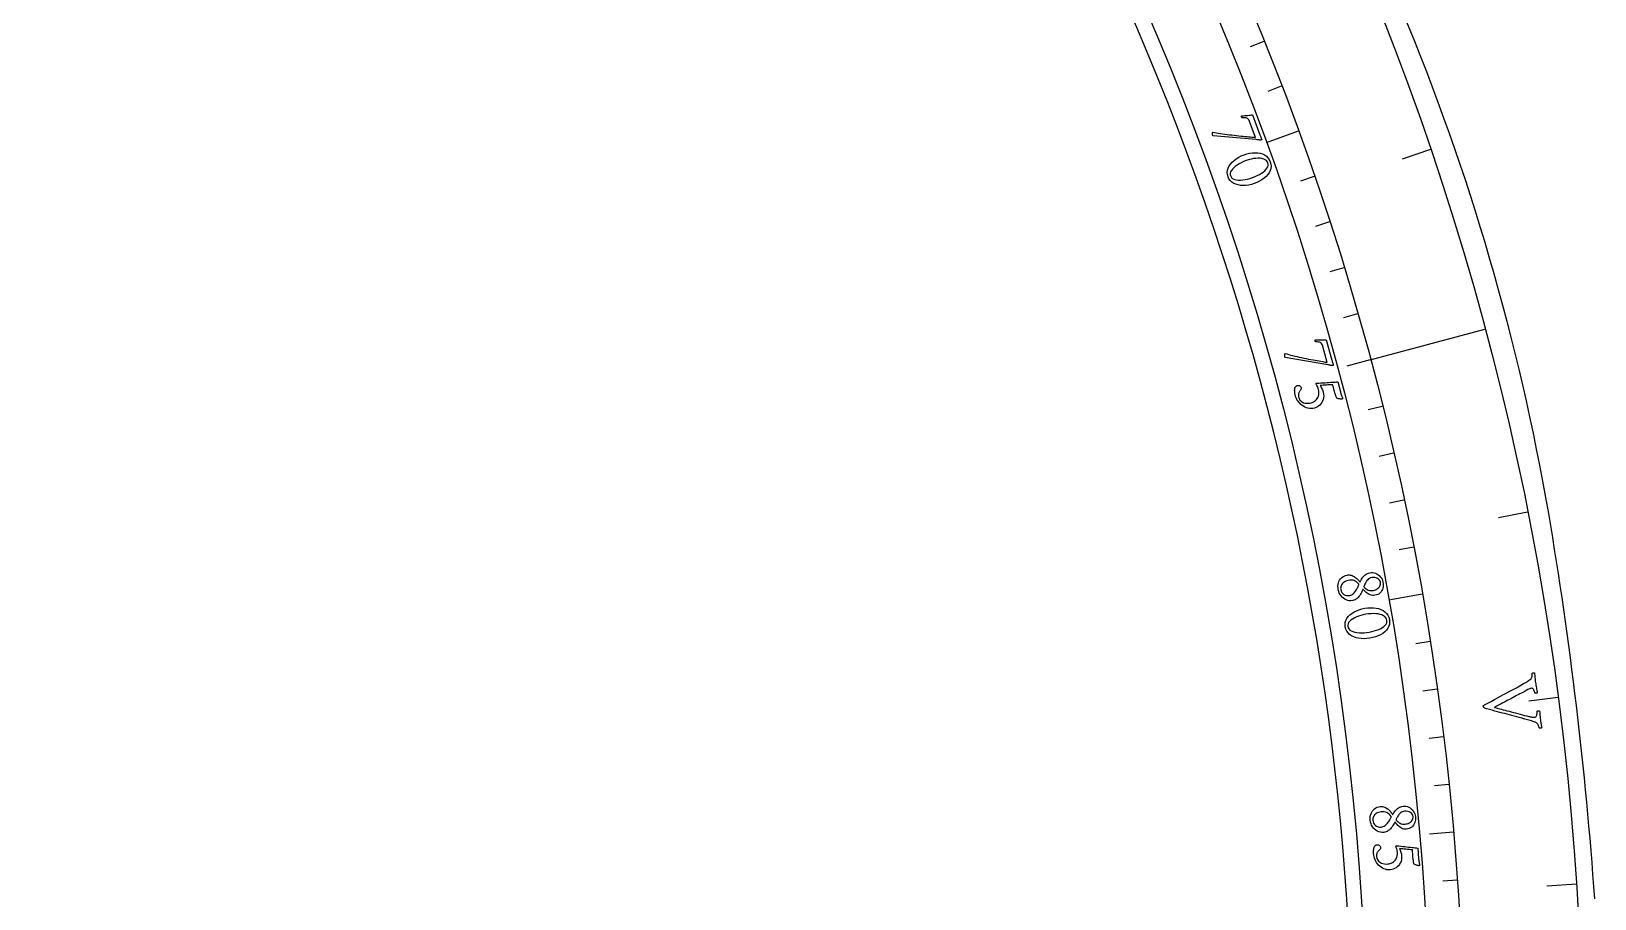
# Model space of a CAD drawing. Header units: millimetres. Extents: x -60 to 60, y -60 to 76.
# Drawn here: x 27.41 to 59.95, y 3.6 to 21.65 of the extents above; entities that cross this region are included whole.
import ezdxf

# ---------------------------------------------------------------- set-up
doc = ezdxf.new("R2010")
doc.units = ezdxf.units.MM
for name, color, linetype in [('CUT_INNER', 6, 'Continuous'), ('CUT_OUTER', 1, 'Continuous'), ('ENGRAVE', 7, 'Continuous'), ('ENGRAVE_FINE', 8, 'Continuous'), ('TEXT', 5, 'Continuous')]:
    doc.layers.add(name, color=color, linetype=linetype)

msp = doc.modelspace()

# ---------------------------------------------------------------- linework, layer by layer
at = {"layer": 'CUT_INNER'}
msp.add_arc((0.0002, -0.0002), 54.8999, 92.29679, 23.90649, dxfattribs=at)
at = {"layer": 'CUT_OUTER'}
for centre, radius, start, end in [((11.3724, 3.4017), 48.3192, 9.78825, 22.72654), ((-22.0175, -2.1293), 82.1637, 4.000649, 9.630583)]:
    msp.add_arc(centre, radius, start, end, dxfattribs=at)
at = {"layer": 'ENGRAVE'}
for points in [[(53.7745, 19.5723), (53.1102, 19.3305)], [(55.2757, 14.8111), (57.66, 15.4499)], [(55.2757, 14.8111), (54.788, 14.6804)], [(56.3562, 9.9371), (55.6601, 9.8144)], [(57.0078, 4.9875), (56.5049, 4.9435)]]:
    msp.add_lwpolyline(points, dxfattribs=at)
for radius in [59.694, 57.2256, 57.2256, 56.5187, 55.206]:
    msp.add_circle((0, 0), radius, dxfattribs=at)
at = {"layer": 'ENGRAVE_FINE'}
for points in [[(53.0587, 21.4371), (52.7778, 21.3236)], [(53.4247, 20.5078), (53.1419, 20.3993)], [(56.526, 19.188), (55.9417, 18.9896)], [(54.1079, 18.6308), (53.8214, 18.5322)], [(54.4248, 17.6837), (54.1367, 17.5901)], [(54.7251, 16.7311), (54.4354, 16.6426)], [(55.0088, 15.7735), (54.7176, 15.69)], [(55.5258, 13.8441), (55.2318, 13.7708)], [(55.7589, 12.873), (55.4637, 12.8048)], [(55.9751, 11.8979), (55.6788, 11.8349)], [(58.547, 11.6457), (57.9418, 11.5253)], [(56.1742, 10.9192), (55.8768, 10.8614)], [(56.5211, 8.9521), (56.2218, 8.9047)], [(56.6687, 7.9643), (56.3687, 7.9221)], [(59.1833, 7.7916), (58.5715, 7.7111)], [(56.799, 6.974), (56.4984, 6.9371)], [(56.9121, 5.9817), (56.6108, 5.95)], [(57.0862, 3.9919), (56.784, 3.9707)], [(59.5662, 3.9042), (58.9504, 3.8638)]]:
    msp.add_lwpolyline(points, dxfattribs=at)
at = {"layer": 'TEXT'}
for points in [[(52.9781, 19.496), (52.9832, 19.4824), (52.9888, 19.4684), (52.9949, 19.454), (53.0014, 19.4391), (53.0074, 19.4256), (53.0119, 19.4151), (53.0151, 19.4077), (53.0168, 19.4033), (53.0174, 19.3994), (53.016, 19.3959), (53.0127, 19.3929), (53.0074, 19.3903), (52.9995, 19.3883), (52.9897, 19.3874), (52.9781, 19.3877), (52.9646, 19.389), (52.9498, 19.3909), (52.9346, 19.3927), (52.9189, 19.3946), (52.9026, 19.3966), (52.0079, 19.4718), (52.0052, 19.4735), (52.0027, 19.4761), (52.0005, 19.4796), (51.9986, 19.484), (51.996, 19.4922), (51.9941, 19.5016), (51.9929, 19.5123), (51.9922, 19.5241), (51.9925, 19.5353), (51.9941, 19.5437), (51.9971, 19.5496), (52.0013, 19.5527), (52.0356, 19.5454), (52.0731, 19.5383), (52.1136, 19.5314), (52.1573, 19.5246), (52.2031, 19.5179), (52.25, 19.5113), (52.2981, 19.5048), (52.3473, 19.4984), (52.3968, 19.4922), (52.4457, 19.4863), (52.4942, 19.4809), (52.5421, 19.4757), (52.5886, 19.471), (52.6329, 19.4665), (52.675, 19.4625), (52.7149, 19.4587), (52.7518, 19.4553), (52.7847, 19.4523), (52.8138, 19.4496), (52.8391, 19.4472), (52.8594, 19.4453), (52.874, 19.444), (52.8827, 19.4431), (52.8856, 19.4429), (52.7566, 19.7904), (52.7479, 19.8089), (52.7369, 19.8237), (52.7238, 19.835), (52.7085, 19.8426), (52.6904, 19.8473), (52.6689, 19.85), (52.6441, 19.8506), (52.6158, 19.8491), (52.6116, 19.8493), (52.6078, 19.8517), (52.6043, 19.8561), (52.6012, 19.8627), (52.6005, 19.8652), (52.5998, 19.8684), (52.5993, 19.8724), (52.599, 19.877), (52.5987, 19.8818), (52.5988, 19.8859), (52.599, 19.8895), (52.5995, 19.8924), (52.6307, 19.894), (52.6621, 19.8959), (52.6936, 19.8982), (52.7253, 19.9008), (52.7553, 19.9036), (52.7816, 19.9063), (52.8043, 19.9089), (52.8234, 19.9114)], [(53.1932, 18.9367), (53.206, 18.8886), (53.21, 18.8416), (53.2052, 18.7957), (53.1914, 18.7511), (53.17, 18.7081), (53.1421, 18.6675), (53.1078, 18.6293), (53.0671, 18.5934), (53.0213, 18.5604), (52.9715, 18.5309), (52.9179, 18.5049), (52.8604, 18.4824), (52.8015, 18.4642), (52.7433, 18.4512), (52.686, 18.4434), (52.6295, 18.4408), (52.5752, 18.4436), (52.5244, 18.4519), (52.4771, 18.4659), (52.4333, 18.4854), (52.3945, 18.5108), (52.3619, 18.5424), (52.3357, 18.5803), (52.3158, 18.6244), (52.3038, 18.6699), (52.3005, 18.7151), (52.3058, 18.7599), (52.3198, 18.8043), (52.3413, 18.8474), (52.369, 18.8885), (52.403, 18.9274), (52.4432, 18.9642), (52.4885, 18.9981), (52.5378, 19.0285), (52.591, 19.0554), (52.6482, 19.0786), (52.707, 19.0974), (52.765, 19.111), (52.8223, 19.1194), (52.8788, 19.1225), (52.9331, 19.12), (52.984, 19.1117), (53.0314, 19.0975), (53.0752, 19.0774), (53.1142, 19.0513), (53.1468, 19.0192), (53.1732, 18.981), (53.1932, 18.9367)], [(53.1455, 18.9118), (53.1323, 18.9385), (53.1132, 18.9609), (53.0884, 18.9788), (53.0577, 18.9924), (53.0223, 19.0018), (52.9834, 19.0073), (52.9408, 19.0087), (52.8947, 19.0061), (52.8461, 18.9998), (52.796, 18.9897), (52.7445, 18.9759), (52.6916, 18.9584), (52.6402, 18.9384), (52.5921, 18.9163), (52.5471, 18.8923), (52.5053, 18.8662), (52.4676, 18.839), (52.4351, 18.8114), (52.4077, 18.7833), (52.3855, 18.7549), (52.3694, 18.7268), (52.3605, 18.6996), (52.3587, 18.6732), (52.364, 18.6478), (52.3778, 18.6197), (52.3975, 18.5967), (52.423, 18.5787), (52.4545, 18.5656), (52.4906, 18.5571), (52.5305, 18.5527), (52.574, 18.5525), (52.6211, 18.5563), (52.6705, 18.5638), (52.721, 18.5744), (52.7726, 18.5883), (52.8251, 18.6054), (52.8771, 18.6252), (52.9253, 18.6468), (52.9699, 18.6702), (53.0109, 18.6953), (53.0474, 18.7217), (53.0788, 18.7486), (53.1051, 18.7761), (53.1263, 18.8042), (53.1414, 18.8322), (53.1497, 18.8595), (53.151, 18.886), (53.1455, 18.9118)], [(54.4757, 14.8045), (54.4796, 14.7905), (54.484, 14.7761), (54.4887, 14.7612), (54.4939, 14.7458), (54.4987, 14.7318), (54.5024, 14.7209), (54.5049, 14.7133), (54.5062, 14.7088), (54.5064, 14.7048), (54.5048, 14.7014), (54.5012, 14.6987), (54.4957, 14.6966), (54.4876, 14.6953), (54.4778, 14.6953), (54.4662, 14.6965), (54.4529, 14.699), (54.4384, 14.7022), (54.4233, 14.7054), (54.4078, 14.7087), (54.3919, 14.712), (53.5071, 14.8649), (53.5045, 14.8669), (53.5023, 14.8697), (53.5004, 14.8734), (53.4988, 14.8779), (53.497, 14.8863), (53.496, 14.8958), (53.4956, 14.9065), (53.496, 14.9184), (53.4973, 14.9295), (53.4996, 14.9378), (53.503, 14.9433), (53.5075, 14.9461), (53.5411, 14.9359), (53.5778, 14.9255), (53.6176, 14.915), (53.6605, 14.9045), (53.7055, 14.8938), (53.7517, 14.8831), (53.799, 14.8725), (53.8475, 14.8618), (53.8962, 14.8513), (53.9445, 14.8412), (53.9923, 14.8316), (54.0395, 14.8223), (54.0855, 14.8135), (54.1292, 14.8052), (54.1708, 14.7975), (54.2103, 14.7903), (54.2467, 14.7837), (54.2793, 14.7778), (54.308, 14.7725), (54.3329, 14.768), (54.3531, 14.7643), (54.3674, 14.7617), (54.3761, 14.7601), (54.379, 14.7596), (54.2807, 15.117), (54.2736, 15.1362), (54.264, 15.152), (54.2519, 15.1643), (54.2373, 15.1732), (54.2197, 15.1795), (54.1985, 15.1841), (54.1738, 15.1868), (54.1456, 15.1878), (54.1414, 15.1884), (54.1378, 15.1911), (54.1347, 15.1958), (54.1322, 15.2027), (54.1317, 15.2052), (54.1313, 15.2084), (54.1312, 15.2124), (54.1312, 15.2171), (54.1314, 15.2219), (54.1318, 15.226), (54.1323, 15.2295), (54.1331, 15.2324), (54.1643, 15.2312), (54.1957, 15.2304), (54.2273, 15.2299), (54.2591, 15.2298), (54.2892, 15.2299), (54.3157, 15.2303), (54.3385, 15.2309), (54.3578, 15.2318)], [(54.2973, 14.139), (54.3054, 14.0982), (54.308, 14.0593), (54.3052, 14.0224), (54.2968, 13.9875), (54.284, 13.9549), (54.2679, 13.925), (54.2486, 13.8978), (54.2259, 13.8734), (54.2009, 13.8522), (54.1744, 13.835), (54.1465, 13.8215), (54.1171, 13.8119), (54.0816, 13.8049), (54.0468, 13.8022), (54.0128, 13.8037), (53.9794, 13.8096), (53.9472, 13.819), (53.9165, 13.8316), (53.8872, 13.8471), (53.8595, 13.8657), (53.8336, 13.8869), (53.8096, 13.9101), (53.7877, 13.9355), (53.7678, 13.9631), (53.7502, 13.9922), (53.7352, 14.0223), (53.7227, 14.0535), (53.7128, 14.0858), (53.7096, 14.1003), (53.7068, 14.1167), (53.7046, 14.1352), (53.7029, 14.1555), (53.7022, 14.1765), (53.7029, 14.1969), (53.705, 14.2165), (53.7086, 14.2355), (53.7106, 14.2395), (53.7138, 14.2445), (53.7183, 14.2507), (53.7241, 14.2579), (53.7307, 14.265), (53.7379, 14.2708), (53.7457, 14.2751), (53.754, 14.2781), (53.7686, 14.2808), (53.7823, 14.2808), (53.7953, 14.2783), (53.8074, 14.2732), (53.8179, 14.2661), (53.8264, 14.2578), (53.8326, 14.2482), (53.8367, 14.2374), (53.8389, 14.2235), (53.8379, 14.2104), (53.8338, 14.1981), (53.8264, 14.1865), (53.8178, 14.1754), (53.8099, 14.1644), (53.8026, 14.1535), (53.7959, 14.1426), (53.7894, 14.1297), (53.7846, 14.1162), (53.7817, 14.1022), (53.7805, 14.0875), (53.7807, 14.0727), (53.7818, 14.0583), (53.7839, 14.0442), (53.787, 14.0305), (53.7931, 14.0123), (53.8019, 13.9946), (53.8133, 13.9775), (53.8273, 13.961), (53.8441, 13.9459), (53.8639, 13.9333), (53.8867, 13.923), (53.9125, 13.9152), (53.9415, 13.9106), (53.9736, 13.9103), (54.0089, 13.9143), (54.0475, 13.9225), (54.0696, 13.9297), (54.0914, 13.9397), (54.1129, 13.9527), (54.1342, 13.9686), (54.154, 13.9873), (54.1712, 14.009), (54.1857, 14.0335), (54.1975, 14.0608), (54.2054, 14.0912), (54.2079, 14.1246), (54.2052, 14.161), (54.1971, 14.2005), (54.1934, 14.2128), (54.1884, 14.227), (54.1821, 14.2429), (54.1744, 14.2606), (54.1663, 14.2778), (54.1586, 14.2922), (54.1514, 14.3038), (54.1446, 14.3127), (54.1444, 14.3149), (54.1451, 14.3172), (54.1466, 14.3197), (54.1489, 14.3223), (54.1518, 14.3247), (54.1549, 14.3267), (54.1581, 14.3283), (54.1616, 14.3294), (54.203, 14.332), (54.2445, 14.3344), (54.286, 14.3369), (54.3274, 14.3394), (54.3682, 14.3418), (54.4075, 14.3441), (54.4455, 14.3464), (54.482, 14.3485), (54.5161, 14.3506), (54.5469, 14.3526), (54.5744, 14.3547), (54.5985, 14.3567), (54.6529, 14.148), (54.6569, 14.1335), (54.6612, 14.1189), (54.666, 14.1041), (54.6711, 14.0893), (54.6764, 14.0751), (54.6814, 14.0622), (54.6861, 14.0506), (54.6907, 14.0402), (54.6945, 14.0317), (54.6973, 14.0257), (54.6989, 14.022), (54.6994, 14.0208), (54.6983, 14.0168), (54.6972, 14.0131), (54.6963, 14.0097), (54.6954, 14.0066), (54.6944, 14.004), (54.6928, 14.0019), (54.6907, 14.0004), (54.6881, 13.9994), (54.685, 13.9989), (54.6801, 13.9987), (54.6733, 13.9986), (54.6646, 13.9988), (54.6547, 13.9992), (54.6442, 14.0001), (54.6331, 14.0014), (54.6214, 14.0031), (54.6098, 14.0054), (54.5987, 14.0083), (54.5883, 14.0119), (54.5784, 14.016), (54.5731, 14.0309), (54.5673, 14.0471), (54.5612, 14.0649), (54.5548, 14.084), (54.548, 14.1049), (54.5412, 14.1276), (54.5342, 14.1523), (54.5272, 14.1788), (54.4962, 14.2974), (54.4628, 14.2955), (54.4293, 14.2935), (54.3954, 14.2913), (54.3614, 14.289), (54.3276, 14.2867), (54.2946, 14.2847), (54.2623, 14.283), (54.2309, 14.2816), (54.2405, 14.2675), (54.2502, 14.2511), (54.2601, 14.2323), (54.2701, 14.2111), (54.2793, 14.1898), (54.2869, 14.1707), (54.2929, 14.1538), (54.2973, 14.139)], [(55.5392, 10.1901), (55.5435, 10.1581), (55.5444, 10.1269), (55.5419, 10.0965), (55.5361, 10.067), (55.527, 10.0389), (55.5146, 10.0131), (55.4991, 9.9894), (55.4803, 9.9679), (55.4582, 9.9493), (55.4329, 9.9344), (55.4043, 9.923), (55.3724, 9.9152), (55.3453, 9.912), (55.3195, 9.9125), (55.2949, 9.9166), (55.2715, 9.9244), (55.2493, 9.9347), (55.2283, 9.9467), (55.2086, 9.9603), (55.19, 9.9755), (55.1727, 9.9914), (55.1565, 10.007), (55.1415, 10.0224), (55.1276, 10.0375), (55.1253, 10.041), (55.1231, 10.0419), (55.1209, 10.0402), (55.1189, 10.0359), (55.1103, 10.0117), (55.0999, 9.9873), (55.0876, 9.9627), (55.0735, 9.9378), (55.0577, 9.9137), (55.0405, 9.8912), (55.0219, 9.8703), (55.0018, 9.8511), (54.9804, 9.8344), (54.9579, 9.8212), (54.9342, 9.8115), (54.9092, 9.8052), (54.874, 9.8013), (54.8398, 9.8025), (54.8065, 9.8088), (54.7742, 9.8201), (54.7436, 9.8356), (54.7155, 9.8547), (54.6899, 9.8773), (54.6667, 9.9034), (54.6466, 9.9322), (54.6305, 9.9629), (54.6181, 9.9955), (54.6097, 10.03), (54.6046, 10.0677), (54.6036, 10.104), (54.6065, 10.1388), (54.6135, 10.1723), (54.6242, 10.2037), (54.6384, 10.2323), (54.6562, 10.2581), (54.6775, 10.2811), (54.7019, 10.3008), (54.7292, 10.3167), (54.7592, 10.3289), (54.792, 10.3372), (54.815, 10.3402), (54.8373, 10.3405), (54.8591, 10.338), (54.8802, 10.3327), (54.9006, 10.3254), (54.9202, 10.3165), (54.9389, 10.3062), (54.9567, 10.2943), (54.9736, 10.2816), (54.9894, 10.2686), (55.0041, 10.2552), (55.0178, 10.2416), (55.0303, 10.2284), (55.0417, 10.2164), (55.0519, 10.2056), (55.0609, 10.196), (55.0634, 10.1941), (55.0654, 10.1938), (55.067, 10.1948), (55.0682, 10.1973), (55.0751, 10.214), (55.0838, 10.2317), (55.0943, 10.2505), (55.1066, 10.2702), (55.1206, 10.2899), (55.1361, 10.3086), (55.1533, 10.3263), (55.1721, 10.343), (55.1925, 10.3578), (55.2145, 10.3697), (55.2382, 10.3789), (55.2636, 10.3852), (55.294, 10.3888), (55.3241, 10.388), (55.3538, 10.3829), (55.3833, 10.3735), (55.4116, 10.3603), (55.4379, 10.3439), (55.4623, 10.3245), (55.4847, 10.3018), (55.5042, 10.2767), (55.5198, 10.2497), (55.5315, 10.2208), (55.5392, 10.1901)], [(54.6612, 10.0365), (54.67, 10.0039), (54.6836, 9.9759), (54.702, 9.9524), (54.7252, 9.9335), (54.752, 9.9196), (54.7814, 9.9116), (54.8133, 9.9093), (54.8478, 9.9129), (54.869, 9.9183), (54.8891, 9.9267), (54.9079, 9.9381), (54.9256, 9.9525), (54.942, 9.9689), (54.9571, 9.9861), (54.971, 10.0042), (54.9835, 10.0233), (54.9947, 10.0424), (55.0047, 10.0607), (55.0134, 10.0782), (55.0208, 10.095), (55.0269, 10.1098), (55.0317, 10.1215), (55.0352, 10.1301), (55.0374, 10.1357), (55.0382, 10.1387), (55.0386, 10.1412), (55.0388, 10.1434), (55.0387, 10.145), (55.0382, 10.147), (55.0376, 10.1486), (55.037, 10.1498), (55.0362, 10.1506), (55.0123, 10.1744), (54.9879, 10.1939), (54.9629, 10.2093), (54.9374, 10.2206), (54.9105, 10.2278), (54.8816, 10.2311), (54.8505, 10.2305), (54.8173, 10.2261), (54.7896, 10.2194), (54.7644, 10.2102), (54.7419, 10.1985), (54.722, 10.1843), (54.7048, 10.1682), (54.6903, 10.1511), (54.6785, 10.133), (54.6695, 10.1137), (54.6633, 10.0941), (54.6598, 10.0746), (54.6591, 10.0554), (54.6612, 10.0365)], [(55.4884, 10.1884), (55.4809, 10.2126), (55.468, 10.2339), (55.4495, 10.2521), (55.4256, 10.2673), (55.3983, 10.2785), (55.3697, 10.2848), (55.3397, 10.2863), (55.3083, 10.2828), (55.2827, 10.2763), (55.2598, 10.2671), (55.2396, 10.2551), (55.2221, 10.2402), (55.2069, 10.2235), (55.1936, 10.206), (55.1823, 10.1875), (55.1729, 10.1683), (55.1649, 10.1492), (55.1575, 10.1314), (55.1508, 10.1148), (55.1449, 10.0996), (55.1446, 10.0978), (55.1445, 10.0957), (55.1446, 10.0933), (55.145, 10.0905), (55.1452, 10.0899), (55.1452, 10.0894), (55.1453, 10.0892), (55.1453, 10.0891), (55.1458, 10.087), (55.1464, 10.0851), (55.1472, 10.0835), (55.1481, 10.082), (55.1674, 10.064), (55.1881, 10.0485), (55.2102, 10.0355), (55.2337, 10.025), (55.2586, 10.0176), (55.2847, 10.0138), (55.312, 10.0136), (55.3405, 10.0171), (55.3613, 10.0219), (55.3813, 10.0288), (55.4005, 10.0378), (55.419, 10.0488), (55.4362, 10.0615), (55.4514, 10.0757), (55.4646, 10.0914), (55.4759, 10.1085), (55.4844, 10.1269), (55.4893, 10.1463), (55.4906, 10.1668), (55.4884, 10.1884)], [(55.6734, 9.4121), (55.6777, 9.3625), (55.6735, 9.3155), (55.6607, 9.2712), (55.6394, 9.2296), (55.6108, 9.191), (55.5763, 9.1559), (55.5359, 9.1242), (55.4896, 9.0959), (55.4387, 9.0713), (55.3846, 9.0509), (55.3273, 9.0347), (55.2668, 9.0225), (55.2056, 9.0148), (55.146, 9.0121), (55.0882, 9.0144), (55.0321, 9.0216), (54.9791, 9.0338), (54.9306, 9.0508), (54.8864, 9.0728), (54.8467, 9.0996), (54.8129, 9.1314), (54.7863, 9.1682), (54.7671, 9.21), (54.7551, 9.2569), (54.7512, 9.3038), (54.7558, 9.3489), (54.7688, 9.3921), (54.7903, 9.4334), (54.8189, 9.4721), (54.8533, 9.5077), (54.8935, 9.5401), (54.9395, 9.5694), (54.9901, 9.595), (55.0439, 9.6163), (55.101, 9.6335), (55.1613, 9.6465), (55.2225, 9.6548), (55.282, 9.6581), (55.3398, 9.6564), (55.396, 9.6497), (55.4491, 9.6378), (55.4978, 9.6207), (55.5419, 9.5985), (55.5816, 9.5711), (55.6155, 9.5387), (55.6421, 9.5014), (55.6614, 9.4592), (55.6734, 9.4121)], [(55.6221, 9.3959), (55.6137, 9.4245), (55.5988, 9.4498), (55.5775, 9.4718), (55.5497, 9.4905), (55.5165, 9.5059), (55.479, 9.518), (55.4374, 9.5268), (55.3915, 9.5323), (55.3425, 9.5345), (55.2914, 9.5332), (55.2383, 9.5286), (55.1832, 9.5206), (55.1291, 9.5098), (55.0779, 9.4964), (55.0294, 9.4805), (54.9837, 9.4621), (54.9418, 9.4419), (54.905, 9.4203), (54.8732, 9.3975), (54.8464, 9.3734), (54.8257, 9.3485), (54.8122, 9.3232), (54.8058, 9.2976), (54.8066, 9.2716), (54.8154, 9.2416), (54.8307, 9.2154), (54.8528, 9.1932), (54.8814, 9.1749), (54.9156, 9.1603), (54.9541, 9.1491), (54.9968, 9.1412), (55.0439, 9.1368), (55.0939, 9.1356), (55.1455, 9.1373), (55.1987, 9.1421), (55.2534, 9.1497), (55.308, 9.1602), (55.3593, 9.1731), (55.4072, 9.1884), (55.4519, 9.2061), (55.4925, 9.2256), (55.5281, 9.2467), (55.5588, 9.2692), (55.5845, 9.2932), (55.6043, 9.3182), (55.6171, 9.3436), (55.6231, 9.3695), (55.6221, 9.3959)], [(58.7137, 8.1014), (58.7178, 8.0731), (58.7221, 8.0452), (58.7267, 8.0179), (58.7315, 7.9911), (58.7364, 7.9646), (58.7412, 7.9383), (58.7457, 7.9122), (58.7502, 7.8863), (58.746, 7.8842), (58.7402, 7.8825), (58.7326, 7.8811), (58.7232, 7.88), (58.7142, 7.8795), (58.7073, 7.8799), (58.7027, 7.8812), (58.7004, 7.8833), (58.6995, 7.888), (58.6977, 7.895), (58.695, 7.9042), (58.6915, 7.9157), (58.6872, 7.9281), (58.682, 7.9401), (58.6759, 7.9516), (58.6691, 7.9626), (58.6611, 7.9719), (58.6519, 7.978), (58.6415, 7.981), (58.6298, 7.9809), (58.6123, 7.9764), (58.5878, 7.967), (58.5563, 7.9525), (58.518, 7.933), (58.498, 7.9225), (58.4751, 7.9103), (58.4491, 7.8964), (58.4201, 7.8809), (58.3888, 7.8642), (58.3559, 7.8467), (58.3215, 7.8285), (58.2854, 7.8095), (58.2486, 7.7901), (58.2117, 7.7706), (58.1749, 7.751), (58.1381, 7.7313), (58.102, 7.712), (58.0674, 7.6936), (58.0342, 7.6761), (58.0024, 7.6595), (57.9728, 7.644), (57.9461, 7.6301), (57.9221, 7.6176), (57.901, 7.6067), (57.8835, 7.5976), (57.8706, 7.5908), (57.8622, 7.5863), (57.8582, 7.5841), (57.8646, 7.5821), (57.8762, 7.5788), (57.893, 7.5742), (57.915, 7.5683), (57.9413, 7.5612), (57.9709, 7.5534), (58.0039, 7.5447), (58.0402, 7.5353), (58.0792, 7.5251), (58.1202, 7.5145), (58.1631, 7.5032), (58.208, 7.4914), (58.2541, 7.4793), (58.3005, 7.4671), (58.3472, 7.4548), (58.3943, 7.4423), (58.4409, 7.4301), (58.4861, 7.4181), (58.5298, 7.4066), (58.5722, 7.3954), (58.5882, 7.3913), (58.6045, 7.3877), (58.6213, 7.3846), (58.6384, 7.382), (58.655, 7.3801), (58.6701, 7.3792), (58.6837, 7.3792), (58.6959, 7.3802), (58.7089, 7.3833), (58.7198, 7.3893), (58.7286, 7.3981), (58.7352, 7.4096), (58.7401, 7.4227), (58.7439, 7.4361), (58.7466, 7.4498), (58.748, 7.4638), (58.7487, 7.4769), (58.749, 7.4878), (58.7489, 7.4964), (58.7484, 7.5029), (58.7508, 7.5064), (58.7554, 7.5092), (58.7623, 7.5115), (58.7713, 7.5131), (58.7807, 7.5138), (58.7885, 7.5135), (58.7948, 7.512), (58.7995, 7.5094), (58.8016, 7.4855), (58.8035, 7.4623), (58.8052, 7.4397), (58.8067, 7.4177), (58.8083, 7.3958), (58.8103, 7.3732), (58.8127, 7.35), (58.8155, 7.3262), (58.818, 7.3067), (58.8203, 7.2894), (58.8224, 7.2742), (58.8245, 7.2611), (58.8264, 7.2491), (58.8285, 7.2373), (58.8307, 7.2256), (58.8329, 7.214), (58.8353, 7.2018), (58.8379, 7.1883), (58.8406, 7.1734), (58.8434, 7.1572), (58.8392, 7.1552), (58.8331, 7.1537), (58.8252, 7.1526), (58.8154, 7.152), (58.8061, 7.1519), (58.7993, 7.1523), (58.7951, 7.1533), (58.7936, 7.1548), (58.7922, 7.1618), (58.7893, 7.1722), (58.7848, 7.1858), (58.7788, 7.2029), (58.7711, 7.2204), (58.7613, 7.2358), (58.7496, 7.2491), (58.736, 7.2601), (58.7238, 7.2674), (58.707, 7.2753), (58.6855, 7.2839), (58.6593, 7.2932), (58.6312, 7.3024), (58.6036, 7.3109), (58.5768, 7.3187), (58.5505, 7.3257), (58.4897, 7.342), (58.4315, 7.3575), (58.3758, 7.3723), (58.3226, 7.3864), (58.2712, 7.4), (58.2207, 7.4135), (58.1711, 7.4268), (58.1224, 7.44), (58.0736, 7.4532), (58.024, 7.4666), (57.9734, 7.4802), (57.9219, 7.494), (57.8686, 7.5083), (57.8124, 7.5236), (57.7534, 7.5398), (57.6916, 7.5569), (57.6752, 7.562), (57.6615, 7.5679), (57.6503, 7.5744), (57.6417, 7.5816), (57.6352, 7.5892), (57.6303, 7.5972), (57.6268, 7.6055), (57.6249, 7.6141), (57.6253, 7.6167), (57.6271, 7.6193), (57.6304, 7.6218), (57.6352, 7.6244), (57.6403, 7.6268), (57.6446, 7.6292), (57.6482, 7.6314), (57.651, 7.6336), (57.7226, 7.672), (57.7917, 7.7092), (57.8585, 7.7451), (57.9228, 7.7798), (57.9862, 7.8139), (58.05, 7.8485), (58.1144, 7.8834), (58.1792, 7.9186), (58.246, 7.9552), (58.316, 7.9939), (58.3893, 8.0348), (58.4658, 8.078), (58.4894, 8.0912), (58.5116, 8.1041), (58.5325, 8.1166), (58.5521, 8.1289), (58.5705, 8.1413), (58.588, 8.1541), (58.6046, 8.1674), (58.6202, 8.1811), (58.6261, 8.1874), (58.6312, 8.1953), (58.6353, 8.205), (58.6385, 8.2163), (58.641, 8.2284), (58.6428, 8.2403), (58.644, 8.252), (58.6445, 8.2635), (58.6445, 8.2742), (58.6444, 8.2833), (58.644, 8.2909), (58.6433, 8.297), (58.6447, 8.298), (58.6491, 8.2992), (58.6565, 8.3006), (58.6668, 8.3021), (58.6773, 8.3035), (58.6851, 8.3043), (58.6902, 8.3044), (58.6926, 8.304), (58.6958, 8.2748), (58.6984, 8.2482), (58.7006, 8.2241), (58.7024, 8.2026), (58.7042, 8.181), (58.7067, 8.157), (58.7099, 8.1304), (58.7137, 8.1014)], [(56.216, 5.3107), (56.2175, 5.2785), (56.2157, 5.2473), (56.2106, 5.2173), (56.2022, 5.1884), (56.1906, 5.1612), (56.1761, 5.1365), (56.1585, 5.1143), (56.1379, 5.0946), (56.1143, 5.078), (56.0878, 5.0653), (56.0583, 5.0564), (56.0258, 5.0514), (55.9986, 5.0507), (55.9729, 5.0534), (55.9487, 5.0596), (55.9261, 5.0694), (55.9049, 5.0816), (55.8851, 5.0954), (55.8666, 5.1106), (55.8494, 5.1274), (55.8335, 5.1448), (55.8188, 5.1617), (55.8052, 5.1783), (55.7927, 5.1946), (55.7907, 5.1983), (55.7885, 5.1994), (55.7862, 5.1979), (55.7838, 5.1938), (55.7732, 5.1704), (55.7607, 5.147), (55.7463, 5.1236), (55.73, 5.1), (55.7122, 5.0774), (55.6931, 5.0564), (55.6727, 5.0373), (55.6511, 5.0199), (55.6283, 5.0051), (55.6047, 4.9939), (55.5802, 4.9863), (55.5549, 4.9822), (55.5194, 4.9815), (55.4854, 4.9856), (55.4528, 4.9948), (55.4216, 5.0088), (55.3925, 5.027), (55.3662, 5.0484), (55.3426, 5.0731), (55.3218, 5.1012), (55.3043, 5.1316), (55.2909, 5.1636), (55.2815, 5.1972), (55.2761, 5.2323), (55.2743, 5.2703), (55.2764, 5.3065), (55.2824, 5.341), (55.2923, 5.3737), (55.3057, 5.404), (55.3223, 5.4313), (55.3423, 5.4554), (55.3655, 5.4765), (55.3916, 5.494), (55.4201, 5.5075), (55.451, 5.517), (55.4844, 5.5224), (55.5076, 5.5234), (55.5299, 5.5218), (55.5513, 5.5174), (55.5719, 5.5103), (55.5916, 5.5012), (55.6103, 5.4906), (55.6281, 5.4787), (55.6448, 5.4654), (55.6605, 5.4512), (55.6751, 5.4368), (55.6886, 5.4223), (55.701, 5.4075), (55.7124, 5.3932), (55.7226, 5.3803), (55.7319, 5.3686), (55.74, 5.3583), (55.7423, 5.3563), (55.7443, 5.3557), (55.746, 5.3566), (55.7474, 5.359), (55.7557, 5.375), (55.766, 5.3919), (55.778, 5.4097), (55.792, 5.4283), (55.8076, 5.4467), (55.8248, 5.464), (55.8434, 5.4801), (55.8636, 5.4951), (55.8852, 5.508), (55.9082, 5.518), (55.9326, 5.525), (55.9584, 5.5291), (55.989, 5.5301), (56.0189, 5.5267), (56.0481, 5.519), (56.0766, 5.507), (56.1037, 5.4914), (56.1285, 5.4728), (56.1511, 5.4513), (56.1715, 5.4268), (56.1887, 5.4001), (56.2019, 5.3718), (56.211, 5.342), (56.216, 5.3107)], [(55.3279, 5.2342), (55.3339, 5.2011), (55.3449, 5.172), (55.3612, 5.147), (55.3827, 5.126), (55.4082, 5.1099), (55.4368, 5.0993), (55.4684, 5.0943), (55.503, 5.0949), (55.5247, 5.0984), (55.5454, 5.1051), (55.5652, 5.1148), (55.584, 5.1276), (55.6018, 5.1424), (55.6184, 5.1583), (55.6337, 5.1751), (55.6478, 5.193), (55.6607, 5.2111), (55.6722, 5.2284), (55.6824, 5.2451), (55.6913, 5.2612), (55.6986, 5.2754), (55.7045, 5.2866), (55.7087, 5.295), (55.7113, 5.3003), (55.7124, 5.3032), (55.7131, 5.3057), (55.7134, 5.3078), (55.7134, 5.3095), (55.7132, 5.3115), (55.7127, 5.3131), (55.7121, 5.3144), (55.7114, 5.3153), (55.6897, 5.341), (55.6671, 5.3626), (55.6435, 5.3802), (55.6191, 5.3936), (55.593, 5.4031), (55.5644, 5.4089), (55.5334, 5.4111), (55.5, 5.4095), (55.4717, 5.4053), (55.4459, 5.3983), (55.4224, 5.3886), (55.4014, 5.3762), (55.3828, 5.3617), (55.3669, 5.3459), (55.3536, 5.3289), (55.343, 5.3105), (55.335, 5.2914), (55.3299, 5.2724), (55.3275, 5.2533), (55.3279, 5.2342)], [(56.1652, 5.3135), (56.1599, 5.3383), (56.1488, 5.3606), (56.1321, 5.3803), (56.1096, 5.3976), (56.0834, 5.4111), (56.0554, 5.4199), (56.0256, 5.4239), (55.9941, 5.4232), (55.968, 5.419), (55.9444, 5.4118), (55.9232, 5.4016), (55.9045, 5.3883), (55.8879, 5.373), (55.8731, 5.3567), (55.8602, 5.3393), (55.8492, 5.3209), (55.8395, 5.3026), (55.8306, 5.2855), (55.8225, 5.2696), (55.8153, 5.2549), (55.8148, 5.2532), (55.8145, 5.2511), (55.8145, 5.2487), (55.8146, 5.2459), (55.8147, 5.2453), (55.8147, 5.2448), (55.8148, 5.2445), (55.8148, 5.2444), (55.8151, 5.2423), (55.8155, 5.2404), (55.8162, 5.2387), (55.817, 5.2372), (55.8346, 5.2175), (55.8539, 5.2003), (55.8748, 5.1854), (55.8973, 5.1729), (55.9214, 5.1634), (55.9471, 5.1573), (55.9742, 5.1548), (56.003, 5.1557), (56.0241, 5.1587), (56.0446, 5.1639), (56.0646, 5.1711), (56.084, 5.1804), (56.1022, 5.1916), (56.1185, 5.2045), (56.1331, 5.2189), (56.1458, 5.235), (56.1559, 5.2525), (56.1625, 5.2715), (56.1656, 5.2918), (56.1652, 5.3135)], [(55.9276, 4.4956), (55.9285, 4.454), (55.9244, 4.4153), (55.9151, 4.3794), (55.9008, 4.3464), (55.8826, 4.3165), (55.8615, 4.2899), (55.8378, 4.2665), (55.8112, 4.2464), (55.7829, 4.2299), (55.7538, 4.2175), (55.724, 4.2091), (55.6934, 4.2047), (55.6572, 4.204), (55.6224, 4.2073), (55.5892, 4.2148), (55.5573, 4.2263), (55.5272, 4.2413), (55.4992, 4.2589), (55.4731, 4.2793), (55.449, 4.3024), (55.4271, 4.3278), (55.4076, 4.3549), (55.3904, 4.3837), (55.3756, 4.4142), (55.3633, 4.446), (55.3538, 4.4783), (55.3469, 4.5112), (55.3428, 4.5446), (55.3421, 4.5595), (55.3422, 4.5762), (55.3433, 4.5947), (55.3451, 4.615), (55.3481, 4.6359), (55.3523, 4.6558), (55.3578, 4.6748), (55.3646, 4.6928), (55.3673, 4.6964), (55.3714, 4.7008), (55.3768, 4.7061), (55.3838, 4.7122), (55.3915, 4.7181), (55.3996, 4.7225), (55.408, 4.7254), (55.4167, 4.7269), (55.4315, 4.727), (55.4451, 4.7247), (55.4574, 4.7199), (55.4684, 4.7128), (55.4776, 4.704), (55.4845, 4.6943), (55.489, 4.6838), (55.4911, 4.6724), (55.4909, 4.6584), (55.4876, 4.6456), (55.4814, 4.6342), (55.4722, 4.6242), (55.4618, 4.6147), (55.452, 4.6053), (55.4429, 4.5958), (55.4344, 4.5862), (55.4258, 4.5746), (55.4188, 4.5622), (55.4134, 4.5488), (55.4097, 4.5346), (55.4073, 4.52), (55.406, 4.5056), (55.4056, 4.4914), (55.4062, 4.4773), (55.4091, 4.4583), (55.4147, 4.4394), (55.4229, 4.4206), (55.4338, 4.4019), (55.4477, 4.3841), (55.465, 4.3683), (55.4857, 4.3542), (55.5098, 4.342), (55.5375, 4.3325), (55.5691, 4.3266), (55.6046, 4.3243), (55.644, 4.3257), (55.667, 4.329), (55.6902, 4.3351), (55.7137, 4.3441), (55.7374, 4.356), (55.7602, 4.3711), (55.7808, 4.3894), (55.7994, 4.411), (55.8158, 4.4359), (55.8288, 4.4644), (55.8371, 4.4969), (55.8407, 4.5332), (55.8396, 4.5735), (55.8381, 4.5863), (55.8357, 4.6011), (55.8322, 4.6179), (55.8277, 4.6366), (55.8227, 4.655), (55.8176, 4.6705), (55.8125, 4.6832), (55.8074, 4.6931), (55.8076, 4.6953), (55.8087, 4.6975), (55.8106, 4.6997), (55.8133, 4.7018), (55.8166, 4.7037), (55.8199, 4.7052), (55.8234, 4.7061), (55.827, 4.7067), (55.8683, 4.702), (55.9096, 4.6972), (55.9508, 4.6925), (55.9921, 4.6877), (56.0326, 4.683), (56.0718, 4.6784), (56.1095, 4.6741), (56.1459, 4.6698), (56.1798, 4.6659), (56.2105, 4.6626), (56.2379, 4.6599), (56.262, 4.6577), (56.2794, 4.4427), (56.2808, 4.4277), (56.2825, 4.4125), (56.2846, 4.3972), (56.2871, 4.3817), (56.2898, 4.3668), (56.2925, 4.3532), (56.2952, 4.3409), (56.2978, 4.33), (56.3002, 4.321), (56.3018, 4.3145), (56.3028, 4.3106), (56.3031, 4.3094), (56.3013, 4.3056), (56.2996, 4.3021), (56.2981, 4.299), (56.2967, 4.2961), (56.2952, 4.2937), (56.2933, 4.2919), (56.291, 4.2907), (56.2883, 4.2902), (56.2851, 4.2903), (56.2802, 4.2909), (56.2735, 4.292), (56.265, 4.2937), (56.2553, 4.2958), (56.2451, 4.2985), (56.2344, 4.3017), (56.2232, 4.3055), (56.2121, 4.3097), (56.2018, 4.3145), (56.1921, 4.3198), (56.1831, 4.3257), (56.1804, 4.3412), (56.1776, 4.3582), (56.1747, 4.3767), (56.1716, 4.3967), (56.1686, 4.4184), (56.1658, 4.442), (56.1633, 4.4675), (56.1609, 4.4948), (56.151, 4.617), (56.1178, 4.621), (56.0844, 4.6248), (56.0507, 4.6285), (56.0168, 4.6321), (55.9831, 4.6358), (55.9502, 4.6395), (55.9182, 4.6435), (55.887, 4.6475), (55.894, 4.632), (55.9007, 4.6142), (55.9071, 4.5939), (55.9133, 4.5713), (55.9187, 4.5488), (55.9229, 4.5286), (55.9259, 4.5109), (55.9276, 4.4956)]]:
    msp.add_lwpolyline(points, close=True, dxfattribs=at)

doc.saveas('drawing.dxf')
